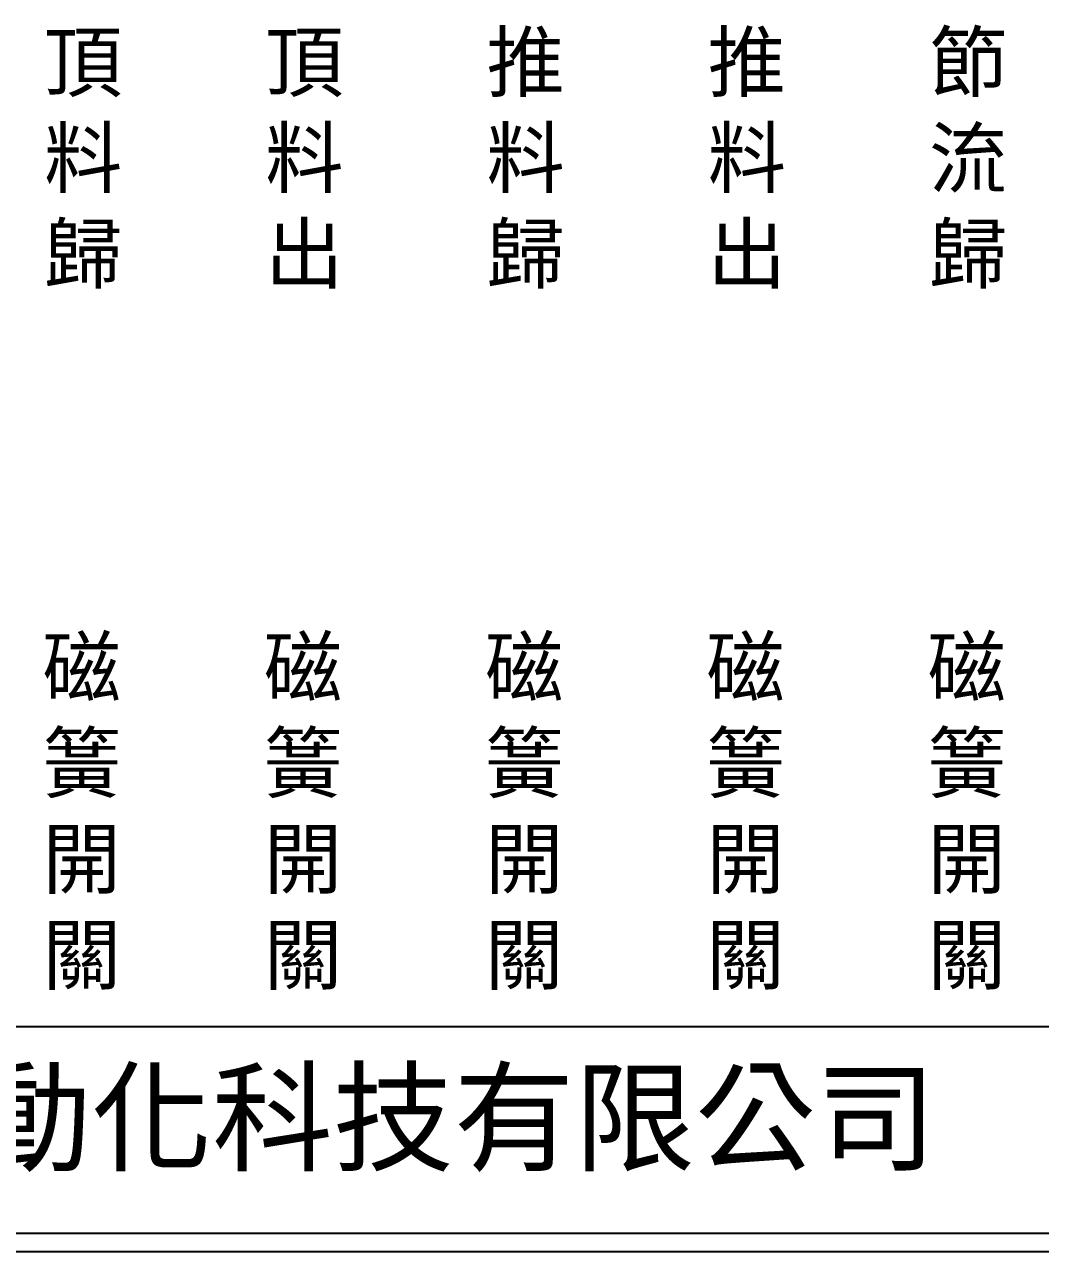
# Model space of a CAD drawing. Extents: x 275 to 562, y 265 to 469.
# Drawn here: x 341.7 to 410.6, y 264.9 to 348.1 of the extents above; entities that cross this region are included whole.
import ezdxf

# ---------------------------------------------------------------- set-up
doc = ezdxf.new("R2010")
doc.units = 0
doc.layers.add('圖框層', color=7, linetype='CONTINUOUS')
doc.layers.add('標尺寸層', color=3, linetype='CONTINUOUS')
doc.styles.add('CNS', font='romanc.shx', dxfattribs={"bigfont": 'chineset.shx'})
doc.styles.add('STSL', font='kaiu.ttf')

msp = doc.modelspace()

# ---------------------------------------------------------------- linework, layer by layer
at = {"layer": '圖框層', "color": 0}
for p, q in [((276.148, 280.195), (560.648, 280.195)), ((276.148, 266.195), (560.648, 266.195)), ((274.898, 264.945), (561.898, 264.945))]:
    msp.add_line(p, q, dxfattribs=at)

# ---------------------------------------------------------------- texts
at = {"layer": '圖框層', "color": 0, "style": 'STSL'}
msp.add_text('泓陞自動化科技有限公司', height=6, dxfattribs=at).set_placement((313.501, 271.022))
at = {"layer": '標尺寸層', "color": 0, "char_height": 3.9, "width": 4.96081, "attachment_point": 5, "style": 'CNS'}
for s, insert in [('{\\fDFKai-SB|b0|i0|c136|p65;頂料歸}', (345.671, 338.874)), ('{\\fDFKai-SB|b0|i0|c136|p65;頂料出}', (360.671, 338.874)), ('{\\fDFKai-SB|b0|i0|c136|p65;推料歸}', (375.671, 338.874)), ('{\\fDFKai-SB|b0|i0|c136|p65;推料出}', (390.671, 338.874)), ('{\\fDFKai-SB|b0|i0|c136|p65;節流歸}', (405.671, 338.874)), ('{\\fDFKai-SB|b0|i0|c136|p65;磁簧開關}', (345.577, 294.599)), ('{\\fDFKai-SB|b0|i0|c136|p65;磁簧開關}', (360.577, 294.599)), ('{\\fDFKai-SB|b0|i0|c136|p65;磁簧開關}', (375.577, 294.599)), ('{\\fDFKai-SB|b0|i0|c136|p65;磁簧開關}', (390.577, 294.599)), ('{\\fDFKai-SB|b0|i0|c136|p65;磁簧開關}', (405.577, 294.599))]:
    msp.add_mtext(s, dxfattribs=dict(at, insert=insert))

doc.saveas('drawing.dxf')
